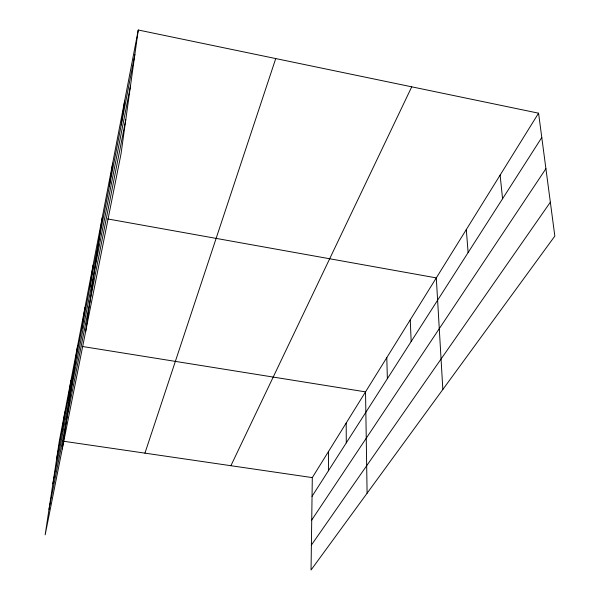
<?xml version="1.0" encoding="UTF-8"?>
<svg xmlns="http://www.w3.org/2000/svg" width="600" height="600" viewBox="0 0 600 600"><rect width="100%" height="100%" fill="white"/><g stroke="black" fill="none" stroke-linecap="round" stroke-linejoin="round"><path stroke-width="0.9" d="M328.418 470.76L328.515 451.493M538.567 113.183L312.3 477.607L311.048 570L554.835 236.077L538.567 113.183L138.262 30L59.385 440.64L45.165 534.817L121.005 153.99L138.262 30M121.215 124.995L124.605 101.1M109.328 186.495L112.672 163.215M85.672 331.425L102.157 217.942M89.858 287.197L93.082 265.185M62.258 449.018L77.617 345.72M81.787 328.928L84.953 307.53M61.965 431.445L64.912 411.832M67.95 400.507L70.965 380.325M56.505 459.697L134.858 54.435M52.86 483.84L130.493 85.852M49.005 509.37L125.782 119.67M144.938 453.143L275.745 58.568M230.903 465.705L411.735 86.828M312.045 496.335L541.785 137.498M311.722 520.028L545.918 168.697M311.385 545.07L550.35 202.185M63.045 441.173L312.3 477.607M82.17 346.447L365.535 391.868L367.095 493.222M107.632 218.925L436.298 277.89L442.838 389.482M500.13 175.087L502.56 198.765M466.298 229.575L468.112 252.577M410.257 319.837L411.165 341.513M386.79 357.638L387.375 378.683M346.192 423.022L346.282 442.86"/></g></svg>
